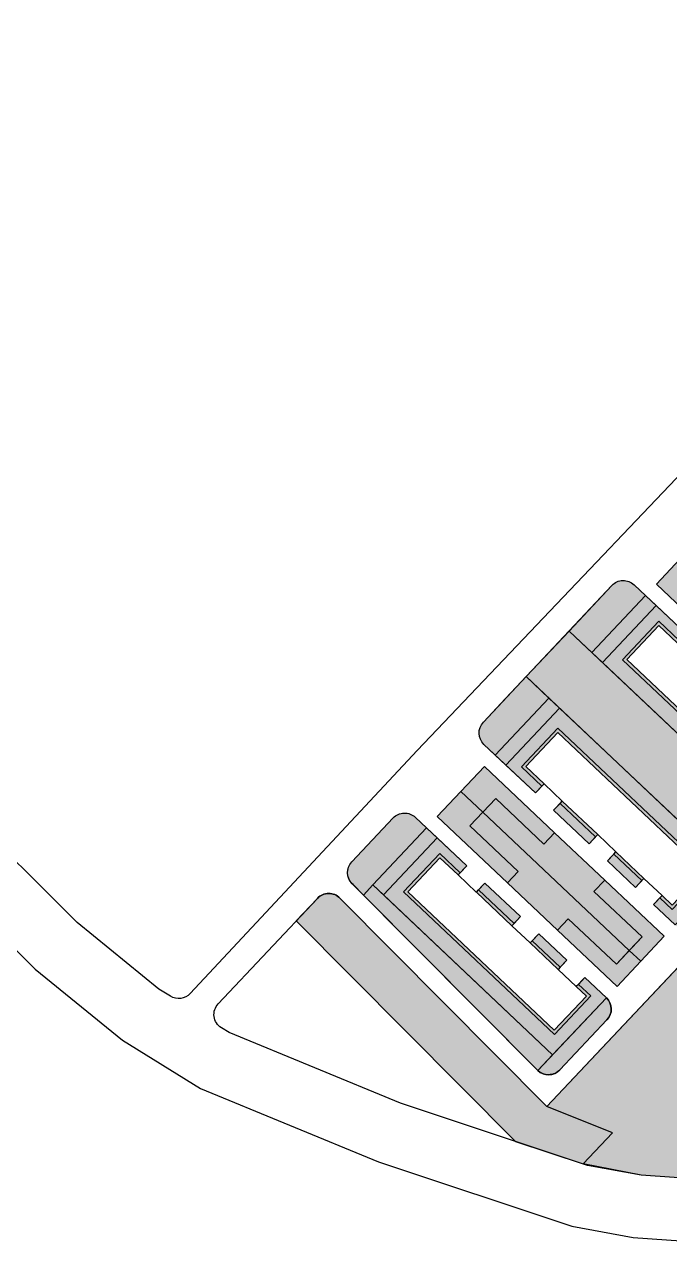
# Model space of a CAD drawing. Header units: millimetres. Extents: x 2240546 to 2245671, y 376439 to 383894.
# Drawn here: x 2243113.7 to 2243320, y 380646.7 to 381036 of the extents above; entities that cross this region are included whole.
import ezdxf

# ---------------------------------------------------------------- set-up
doc = ezdxf.new("R2010")
doc.units = ezdxf.units.MM
for name, color, linetype, true_color in [('благоустройство_внутридворовые_дороги', 7, 'Continuous', 0x000000), ('благоустройство_внутридворовые_площадки', 7, 'Continuous', 0x000000), ('благоустройство_зеленые насаждения', 7, 'Continuous', 0x000000), ('благоустройство_озеленение', 7, 'Continuous', 0x000000), ('благоустройство_отмостка', 7, 'Continuous', 0x000000), ('благоустройство_парковка', 7, 'Continuous', 0x000000), ('благоустройство_спорт', 7, 'Continuous', 0x000000)]:
    doc.layers.add(name, color=color, linetype=linetype, true_color=true_color)
for name, color, linetype, transparency in [('благоустройство_штриховка_внутридомовые_площадки', 221, 'Continuous', 0.5), ('благоустройство_штриховка_зеленые насаждения', 90, 'Continuous', 0.5), ('благоустройство_штриховка_озеленение', 105, 'Continuous', 0.5), ('благоустройство_штриховка_отмостка', 160, 'Continuous', 0.5), ('благоустройство_штриховка_парковка', 252, 'Continuous', 0.5), ('благоустройство_штриховка_спорт', 165, 'Continuous', 0.5)]:
    doc.layers.add(name, color=color, linetype=linetype, transparency=transparency)

msp = doc.modelspace()

# ---------------------------------------------------------------- hatches: boundary and pattern name
at = {"layer": 'благоустройство_штриховка_внутридомовые_площадки'}
h = msp.add_hatch(color=256, dxfattribs=at)
h.dxf.hatch_style = 1
h.paths.add_polyline_path([(2243295.147110359, 380835.4269205924), (2243312.305674445, 380853.6088808054), (2243315.649589838, 380850.4531821957), (2243298.49669889, 380832.2658681642)])
h = msp.add_hatch(color=256, dxfattribs=at)
h.dxf.hatch_style = 1
h.paths.add_polyline_path([(2243264.264038334, 380802.7018753036), (2243281.420259075, 380820.8813524067), (2243284.774386118, 380817.7160169238), (2243267.622712734, 380799.529993883)])
h = msp.add_hatch(color=256, dxfattribs=at)
h.dxf.hatch_style = 1
h.paths.add_polyline_path([(2243228.51290375, 380758.0616268385), (2243245.665794715, 380776.2489408884), (2243242.298732917, 380779.4264830772), (2243225.140168813, 380761.2445228457)])
at = {"layer": 'благоустройство_штриховка_зеленые насаждения'}
h = msp.add_hatch(color=256, dxfattribs=at)
h.dxf.hatch_style = 1
edge = h.paths.add_edge_path()
edge.add_line((2243200.66197651, 380749.775713913), (2243270.761291955, 380679.3049835799))
edge.add_line((2243270.761291955, 380679.3049835799), (2243292.298866765, 380672.1389615147))
edge.add_line((2243292.298866765, 380672.1389615147), (2243301.719471639, 380682.1214438571))
edge.add_line((2243301.719471639, 380682.1214438571), (2243280.766739256, 380690.5159991201))
edge.add_line((2243280.766739256, 380690.5159991201), (2243214.59814297, 380757.0351837341))
edge.add_arc((2243211.053279832, 380753.5090037452), 4.999999997732205, 44.84861313298434, 136.6874933474128)
edge.add_line((2243207.415164642, 380756.9388897264), (2243200.66197651, 380749.775713913))
at = {"layer": 'благоустройство_штриховка_озеленение'}
h = msp.add_hatch(color=256, dxfattribs=at)
h.dxf.hatch_style = 1
edge = h.paths.add_edge_path()
edge.add_line((2243292.298866765, 380672.1389615147), (2243301.719471639, 380682.1214438571))
edge.add_line((2243301.719471639, 380682.1214438571), (2243280.766739256, 380690.5159991201))
edge.add_line((2243280.766739256, 380690.5159991201), (2243464.277631712, 380884.9721161057))
edge.add_line((2243464.277631712, 380884.9721161057), (2243496.457059055, 380919.0708358283))
edge.add_arc((2243500.093451101, 380915.6391230075), 4.999999999818117, 46.65871610468298, 136.658716103255, ccw=False)
edge.add_line((2243503.525163922, 380919.2755150538), (2243576.296644941, 380850.6000748867))
edge.add_arc((2243572.864932121, 380846.9636828403), 4.999999999865215, -24.81717559097177, 46.658716105598614, ccw=False)
edge.add_line((2243577.403190612, 380844.8650618973), (2243570.06014551, 380828.9857593945))
edge.add_line((2243570.06014551, 380828.9857593945), (2243566.225057793, 380832.604984032))
edge.add_line((2243566.225057793, 380832.604984032), (2243502.211958643, 380893.0150196544))
edge.add_line((2243502.211958643, 380893.0150196544), (2243491.305757834, 380868.9689498125))
edge.add_line((2243491.305757834, 380868.9689498125), (2243484.306865246, 380853.5377411869))
edge.add_line((2243484.306865246, 380853.5377411869), (2243477.119778872, 380838.0457052941))
edge.add_line((2243477.119778872, 380838.0457052941), (2243466.117130862, 380814.3290823056))
edge.add_line((2243466.117130862, 380814.3290823056), (2243533.762165869, 380750.4915392299))
edge.add_line((2243533.762165869, 380750.4915392299), (2243524.909000108, 380731.3466074778))
edge.add_line((2243524.909000108, 380731.3466074778), (2243457.313514329, 380795.1373902692))
edge.add_line((2243457.313514329, 380795.1373902692), (2243395.74694789, 380660.923618174))
edge.add_line((2243395.74694789, 380660.923618174), (2243368.141737666, 380664.4596065687))
edge.add_line((2243368.141737666, 380664.4596065687), (2243310.86894331, 380668.5329593073))
edge.add_line((2243310.86894331, 380668.5329593073), (2243292.298866765, 380672.1389615147))
h = msp.add_hatch(color=256, dxfattribs=at)
h.dxf.hatch_style = 1
h.paths.add_polyline_path([(2243330.95445317, 380836.0097737074), (2243342.315066752, 380825.2886075632), (2243340.255264663, 380823.107503156), (2243328.89465108, 380833.8286692979)], flags=17)
h.paths.add_polyline_path([(2243348.133294392, 380819.7978667032), (2243357.086337431, 380811.3487577515), (2243355.029445703, 380809.1649068017), (2243346.073492304, 380817.616762297)], flags=17)
h.paths.add_polyline_path([(2243298.49669889, 380832.2658681642), (2243315.649589836, 380850.4531821937), (2243325.13622553, 380841.5005145676), (2243323.076423439, 380839.3194101571), (2243316.523503107, 380845.5034905402), (2243304.889993277, 380833.168409696), (2243353.158790729, 380787.6164865416), (2243364.792300559, 380799.9515673843), (2243360.847675765, 380803.6741636567), (2243362.904567493, 380805.8580146058), (2243369.760668767, 380799.3878182269), (2243352.602104692, 380781.2058580229)])
h = msp.add_hatch(color=256, dxfattribs=at)
h.dxf.hatch_style = 1
h.paths.add_polyline_path([(2243274.147474982, 380827.7447780484), (2243287.843976785, 380842.3189874534), (2243356.238496739, 380777.7741452011), (2243342.511645458, 380763.2285770132)])
h = msp.add_hatch(color=256, dxfattribs=at)
h.dxf.hatch_style = 1
h.paths.add_polyline_path([(2243267.622712734, 380799.529993883), (2243284.774386118, 380817.7160169238), (2243338.875253409, 380766.6602898381), (2243321.699788114, 380748.46042037), (2243314.837181678, 380754.9413618959), (2243316.899118883, 380757.1204496833), (2243320.842422161, 380753.3964535733), (2243332.503937696, 380765.7370031219), (2243284.235131859, 380811.2889341908), (2243272.589795566, 380798.9655059805), (2243279.14052056, 380792.7791001491), (2243277.081492738, 380790.5972647839)])
h.paths.add_polyline_path([(2243282.897771175, 380785.1044591975), (2243284.956798997, 380787.2862945627), (2243296.313606584, 380776.5610968562), (2243294.254578761, 380774.379261491)], flags=17)
h.paths.add_polyline_path([(2243300.070857198, 380768.8864559049), (2243302.129885021, 380771.0682912699), (2243311.082838025, 380762.6132575557), (2243309.02090082, 380760.4341697683)], flags=17)
h = msp.add_hatch(color=256, dxfattribs=at)
h.dxf.hatch_style = 1
h.paths.add_polyline_path([(2243255.129284007, 380767.3181168446), (2243245.665794716, 380776.2489408888), (2243228.51290375, 380758.0616268384), (2243282.595163146, 380707.0234602762), (2243299.753727254, 380725.2054205209), (2243292.897625981, 380731.675616895), (2243290.840734237, 380729.4917659286), (2243294.785359031, 380725.7691696562), (2243283.151849201, 380713.4340888135), (2243234.883051749, 380758.9860119678), (2243246.516561578, 380771.3210928121), (2243253.069481911, 380765.137012429)])
h.paths.add_polyline_path([(2243278.126352876, 380745.6154689877), (2243287.079395918, 380737.1663600387), (2243285.022504175, 380734.9825090734), (2243276.066550776, 380743.434364569)], flags=17)
h.paths.add_polyline_path([(2243260.947511649, 380761.8273759862), (2243272.308125235, 380751.1062098457), (2243270.248323135, 380748.9251054277), (2243258.887709552, 380759.6462715695)], flags=17)
h = msp.add_hatch(color=256, dxfattribs=at)
h.dxf.hatch_style = 1
h.paths.add_polyline_path([(2243222.087945858, 380758.010254753), (2243225.140168813, 380761.2445228457), (2243282.595163146, 380707.0234602762), (2243277.83259455, 380701.9768356095)])
at = {"layer": 'благоустройство_штриховка_отмостка'}
h = msp.add_hatch(color=256, dxfattribs=at)
h.dxf.hatch_style = 1
h.paths.add_polyline_path([(2243328.204148919, 380833.0975032722), (2243328.89465108, 380833.8286692979), (2243340.255264663, 380823.107503156), (2243339.568663974, 380822.3804683429)], flags=17)
h.paths.add_polyline_path([(2243345.37723386, 380816.8795009999), (2243346.073492304, 380817.616762297), (2243355.029445703, 380809.1649068016), (2243354.335476542, 380808.4281032183)], flags=17)
h.paths.add_polyline_path([(2243323.076423439, 380839.3194101571), (2243316.523503107, 380845.5034905402), (2243304.889993277, 380833.168409696), (2243353.158790729, 380787.6164865416), (2243364.792300559, 380799.9515673843), (2243360.847675765, 380803.6741636568), (2243360.162045186, 380802.9462133374), (2243363.383520087, 380799.9153092602), (2243353.117627923, 380789.0303217012), (2243306.303387361, 380833.2095596604), (2243316.564665913, 380844.0896553806), (2243322.387870847, 380838.5903085105)])
h = msp.add_hatch(color=256, dxfattribs=at)
h.dxf.hatch_style = 1
h.paths.add_polyline_path([(2243279.14052056, 380792.7791001491), (2243272.589795566, 380798.9655059805), (2243284.235131859, 380811.2889341908), (2243332.503937696, 380765.7370031219), (2243320.842422161, 380753.3964535733), (2243316.899118883, 380757.1204496833), (2243317.586431284, 380757.8468122793), (2243320.802214871, 380754.8098747873), (2243331.074139811, 380765.6799197915), (2243284.275582806, 380809.8757708222), (2243274.003657862, 380799.0057258203), (2243279.828814327, 380793.5084461372)])
h.paths.add_polyline_path([(2243284.956798997, 380787.2862945627), (2243285.643141604, 380788.0135730178), (2243297.007654469, 380777.2965401582), (2243296.313606584, 380776.5610968562)], flags=17)
h.paths.add_polyline_path([(2243302.129885021, 380771.0682912699), (2243302.816227628, 380771.7955697249), (2243311.758271728, 380763.3270665556), (2243311.082838025, 380762.6132575557)], flags=17)
h = msp.add_hatch(color=256, dxfattribs=at)
h.dxf.hatch_style = 1
h.paths.add_polyline_path([(2243253.069481911, 380765.137012429), (2243246.516561578, 380771.3210928121), (2243234.883051749, 380758.9860119678), (2243283.151849201, 380713.4340888135), (2243294.785359031, 380725.7691696562), (2243290.840734237, 380729.4917659286), (2243290.155103658, 380728.7638156092), (2243293.371964947, 380725.7280196919), (2243283.110686395, 380714.8479239731), (2243236.296445833, 380759.0271619323), (2243246.557724385, 380769.9072576524), (2243252.38092932, 380764.4079107841)])
h.paths.add_polyline_path([(2243276.066550776, 380743.4343645689), (2243285.022504175, 380734.9825090733), (2243284.336873596, 380734.2545587539), (2243275.379950077, 380742.7073297644)], flags=17)
h.paths.add_polyline_path([(2243258.887709552, 380759.6462715695), (2243270.248323135, 380748.9251054279), (2243269.561722437, 380748.1980706234), (2243258.201108854, 380758.9192367649)], flags=17)
at = {"layer": 'благоустройство_штриховка_парковка'}
h = msp.add_hatch(color=256, dxfattribs=at)
h.dxf.hatch_style = 1
edge = h.paths.add_edge_path()
edge.add_line((2243404.293604637, 380951.0832894097), (2243400.377983847, 380954.7811425954))
edge.add_arc((2243403.826066714, 380958.4228050767), 5.015075381880311, 133.4359748721973, 226.5640251278027, ccw=False)
edge.add_line((2243400.377983847, 380962.064467558), (2243413.851793372, 380976.4017139768))
edge.add_line((2243413.851793372, 380976.4017139768), (2243421.434142166, 380969.2461479001))
edge.add_line((2243421.434142166, 380969.2461479001), (2243404.293604637, 380951.0832894097))
edge = h.paths.add_edge_path()
edge.add_line((2243461.729354415, 380896.8418344738), (2243478.8891365, 380915.0250853306))
edge.add_line((2243478.8891365, 380915.0250853306), (2243482.525528525, 380911.5933725298))
edge.add_line((2243482.525528525, 380911.5933725298), (2243468.797459266, 380897.0465137169))
edge.add_arc((2243465.161067219, 380900.4782265367), 5.000000000154956, 226.6587163787456, 316.65871612248884, ccw=False)
edge = h.paths.add_edge_path()
edge.add_line((2243422.609046238, 380855.3882557695), (2243439.767610324, 380873.5702159829))
edge.add_arc((2243436.335897489, 380869.9338239502), 4.999999999505014, -43.34128388580609, 46.65871588159149, ccw=False)
edge.add_line((2243439.972289536, 380866.5021111303), (2243426.245438273, 380851.9565429588))
edge.add_line((2243426.245438273, 380851.9565429588), (2243422.609046238, 380855.3882557695))
edge = h.paths.add_edge_path()
edge.add_line((2243357.696135981, 380916.6474554171), (2243371.385493306, 380931.2140625087))
edge.add_arc((2243375.029037727, 380927.7899445122), 4.999999999486873, 46.658716098273715, 136.7782641826004, ccw=False)
edge.add_line((2243378.460750547, 380931.4263365577), (2243382.31261599, 380927.791278551))
edge.add_line((2243382.31261599, 380927.791278551), (2243365.154051905, 380909.6093183391))
edge.add_line((2243365.154051905, 380909.6093183391), (2243357.696135981, 380916.6474554171))
edge = h.paths.add_edge_path()
edge.add_line((2243343.999634178, 380902.073246012), (2243351.427200621, 380895.0637501533))
edge.add_line((2243351.427200621, 380895.0637501533), (2243334.286677062, 380876.9009064672))
edge.add_line((2243334.286677062, 380876.9009064672), (2243330.525786866, 380880.4526344157))
edge.add_arc((2243333.958790141, 380884.0878082097), 5.000000000323319, 136.7782641794499, 226.6383800163195, ccw=False)
edge.add_line((2243330.315245721, 380887.5119262069), (2243343.999634178, 380902.073246012))
edge = h.paths.add_edge_path()
edge.add_line((2243391.721136385, 380822.6606697884), (2243408.882194954, 380840.8426875838))
edge.add_line((2243408.882194954, 380840.8426875838), (2243412.518586993, 380837.4109747697))
edge.add_line((2243412.518586993, 380837.4109747697), (2243398.790568781, 380822.8641700484))
edge.add_arc((2243395.15413966, 380826.2958435824), 4.999999999812039, 226.638380020199, 316.6593351103561, ccw=False)
edge = h.paths.add_edge_path()
edge.add_arc((2243366.328955947, 380795.7514261803), 4.999999999253488, -43.341283889953615, 46.65871609164623, ccw=False)
edge.add_line((2243369.965347993, 380792.3197133603), (2243356.238496739, 380777.7741452013))
edge.add_line((2243356.238496739, 380777.7741452013), (2243352.602104692, 380781.2058580228))
edge.add_line((2243352.602104692, 380781.2058580228), (2243369.760668768, 380799.3878182254))
edge = h.paths.add_edge_path()
edge.add_line((2243287.843976785, 380842.3189874535), (2243301.533364656, 380856.8856270468))
edge.add_arc((2243305.176878531, 380853.4614765483), 4.999999999446987, 46.658716100562685, 136.7777530750383, ccw=False)
edge.add_line((2243308.608591352, 380857.097868594), (2243312.305674444, 380853.608880804))
edge.add_line((2243312.305674444, 380853.608880804), (2243295.147110359, 380835.4269205924))
edge.add_line((2243295.147110359, 380835.4269205924), (2243287.843976785, 380842.3189874535))
edge = h.paths.add_edge_path()
edge.add_line((2243264.264038333, 380802.7018753035), (2243260.645969201, 380806.1187251942))
edge.add_arc((2243264.078972475, 380809.753898988), 4.999999999194873, 136.6874933136208, 226.6383800261262, ccw=False)
edge.add_line((2243260.440857286, 380813.1837849719), (2243274.147474982, 380827.7447780485))
edge.add_line((2243274.147474982, 380827.7447780485), (2243281.420259075, 380820.8813524066))
edge.add_line((2243281.420259075, 380820.8813524066), (2243264.264038333, 380802.7018753035))
edge = h.paths.add_edge_path()
edge.add_line((2243321.699787898, 380748.4604201406), (2243338.875253409, 380766.6602898381))
edge.add_line((2243338.875253409, 380766.6602898381), (2243342.511645458, 380763.2285770132))
edge.add_line((2243342.511645458, 380763.2285770132), (2243328.767892987, 380748.6650995899))
edge.add_arc((2243325.131500702, 380752.0968129488), 5.000000542854925, 226.6587222326264, 316.65871349777035, ccw=False)
edge = h.paths.add_edge_path()
edge.add_line((2243299.753727259, 380725.205420517), (2243277.83259455, 380701.9768356095))
edge.add_arc((2243281.264307369, 380705.6132276573), 4.999999999602799, 226.6587161321089, 316.6587161197966)
edge.add_line((2243284.900699416, 380702.1815148376), (2243299.958406481, 380718.1373156532))
edge.add_arc((2243296.322014434, 380721.5690284738), 5.00000000003693, 316.6587161083726, 406.6587160489153)
edge = h.paths.add_edge_path()
edge.add_line((2243225.140168813, 380761.2445228457), (2243222.087945858, 380758.010254753))
edge.add_line((2243222.087945858, 380758.010254753), (2243218.780924858, 380761.3346164114))
edge.add_arc((2243222.060687181, 380765.1448043329), 5.027362418767105, 136.8183629366926, 229.2785401982151, ccw=False)
edge.add_line((2243218.394794919, 380768.5850960084), (2243231.626257839, 380782.6198442365))
edge.add_arc((2243235.264373029, 380779.1899582519), 5.000000000265772, 46.658716110634316, 136.687493315603, ccw=False)
edge.add_line((2243238.69608585, 380782.8263502989), (2243242.298732917, 380779.4264830772))
edge.add_line((2243242.298732917, 380779.4264830772), (2243225.140168813, 380761.2445228457))
h = msp.add_hatch(color=256, dxfattribs=at)
h.dxf.hatch_style = 1
h.paths.add_polyline_path([(2243323.28715549, 380865.2453353729), (2243330.263832298, 380858.6613502189), (2243326.147138448, 380854.2963948277), (2243341.554195843, 380839.7565444153), (2243338.12361765, 380836.1190816056), (2243315.737387266, 380857.2452728517)])
h.paths.add_polyline_path([(2243354.123743433, 380821.019544459), (2243357.554321626, 380824.6570072686), (2243372.961379016, 380810.1171568617), (2243377.078072866, 380814.4821122524), (2243380.742149823, 380811.0242728034), (2243373.192381599, 380803.0242102827)])
h = msp.add_hatch(color=256, dxfattribs=at)
h.dxf.hatch_style = 1
h.paths.add_polyline_path([(2243253.280213944, 380791.0629376262), (2243260.832325296, 380799.0654830281), (2243283.229206992, 380777.9142059313), (2243279.798628203, 380774.2767424895), (2243264.396729758, 380788.8220629603), (2243260.280037157, 380784.4571088933)])
h.paths.add_polyline_path([(2243295.793396454, 380759.1715247195), (2243299.223975244, 380762.8089881613), (2243318.26807486, 380744.8240278652), (2243310.735208277, 380736.841875057), (2243307.094277721, 380740.2778709313), (2243311.195294897, 380744.6262042499)])
h = msp.add_hatch(color=256, dxfattribs=at)
h.dxf.hatch_style = 1
h.paths.add_polyline_path([(2243245.730445738, 380783.0628751236), (2243253.280213944, 380791.0629376262), (2243260.280037157, 380784.4571088931), (2243256.163343325, 380780.0921535205), (2243271.570400716, 380765.5523031128), (2243268.139822523, 380761.9148403031)])
h.paths.add_polyline_path([(2243284.139948306, 380746.8153031564), (2243287.570526499, 380750.4527659661), (2243302.977583888, 380735.9129155592), (2243307.094277721, 380740.2778709313), (2243310.735208277, 380736.8418750567), (2243303.185440071, 380728.8418125546)])
at = {"layer": 'благоустройство_штриховка_спорт'}
h = msp.add_hatch(color=256, dxfattribs=at)
h.dxf.hatch_style = 1
h.paths.add_polyline_path([(2243260.280037157, 380784.457108893), (2243264.396729758, 380788.8220629603), (2243279.798628203, 380774.2767424895), (2243283.229206992, 380777.9142059312), (2243299.223975244, 380762.8089881613), (2243295.793396454, 380759.1715247196), (2243311.195294897, 380744.62620425), (2243307.094277721, 380740.2778709313)])
h = msp.add_hatch(color=256, dxfattribs=at)
h.dxf.hatch_style = 1
h.paths.add_polyline_path([(2243256.163343325, 380780.0921535204), (2243260.280037157, 380784.457108893), (2243307.094277721, 380740.2778709313), (2243302.977583888, 380735.9129155593), (2243287.570526499, 380750.4527659662), (2243284.139948306, 380746.8153031565), (2243268.139822522, 380761.914840303), (2243271.570400716, 380765.5523031128)])

# ---------------------------------------------------------------- linework, layer by layer
at = {"layer": 'благоустройство_внутридворовые_дороги'}
for points in [[(2243502.838750282, 381080.2726952095), (2243364.470505773, 380935.4901156325), (2243239.31888022, 380804.115699278), (2243166.709653185, 380726.5132783033, -0.3571096711115074), (2243160.430905285, 380725.6755595495), (2243156.70328347, 380727.9782063112), (2243130.636373001, 380749.2437902581), (2243093.965163455, 380785.6742935266), (2243023.88427721, 380855.2951756027), (2242965.080653324, 380910.9471377863), (2242875.120310338, 380996.8718696191), (2242825.212054264, 381051.269722809)], [(2242810.307511633, 381037.9312117086), (2242860.829164477, 380982.8647824143), (2242951.299820975, 380896.4526296777), (2243009.960733708, 380840.9357298462), (2243079.86967088, 380771.4856681855), (2243117.235255881, 380734.3653472756), (2243145.076745406, 380711.6520482289), (2243170.031261335, 380696.2370093272), (2243226.954311509, 380672.8025368308), (2243288.719792251, 380652.2518108652), (2243308.353009532, 380648.6613779099), (2243366.160202312, 380644.5500177141), (2243407.668170373, 380639.2332064254), (2243427.171481918, 380634.6630389206), (2243485.126514259, 380617.9850760701), (2243553.218995299, 380593.5047756049), (2243672.127062101, 380545.6012396652), (2243800.294384546, 380495.1283793362), (2243850.175151, 380476.1955028139, -0.2795923681100661), (2243882.087317172, 380435.3114695699), (2243919.202994312, 380120.9123357107)], [(2243321.698497665, 380748.4616386167), (2243314.837181678, 380754.9413618959), (2243317.586431284, 380757.8468122793), (2243311.770150427, 380763.3396201516), (2243309.02090082, 380760.4341697683), (2243300.070857198, 380768.8864559049), (2243302.816227628, 380771.7955697249), (2243297.007654469, 380777.2965401582), (2243294.254578761, 380774.379261491), (2243282.897771175, 380785.1044591975), (2243285.643141604, 380788.0135730178), (2243279.826863167, 380793.5063786041), (2243277.081492738, 380790.5972647839), (2243260.645969201, 380806.1187251942, -0.4139625198549772), (2243260.440857286, 380813.1837849722), (2243267.551724683, 380820.7263548464), (2243301.533334111, 380856.8855945448, -0.4148248183743712), (2243308.608591352, 380857.097868594), (2243325.13622553, 380841.5005145676)], [(2243368.141737666, 380664.4596065687), (2243310.86894331, 380668.5329593073), (2243293.700245173, 380671.6726922768), (2243233.926627097, 380691.56068198), (2243179.153875877, 380714.1099046252), (2243176.713229426, 380715.6175539859, -0.4748767638729616), (2243175.702819932, 380723.3012809138), (2243207.415164642, 380756.9388897264, -0.4236453769083105), (2243214.59814297, 380757.0351837341), (2243280.766739256, 380690.5159991201), (2243368.43971948, 380783.418099212)]]:
    msp.add_lwpolyline(points, format="xyb", dxfattribs=at)
msp.add_lwpolyline([(2243302.977583888, 380735.9129155593), (2243287.570526499, 380750.4527659662), (2243284.139948308, 380746.8153031594), (2243268.139822522, 380761.914840303), (2243271.570400716, 380765.5523031128), (2243256.163343325, 380780.0921535204), (2243264.396729758, 380788.8220629603), (2243279.798628203, 380774.2767424895), (2243283.229206992, 380777.9142059312), (2243299.223975244, 380762.8089881613), (2243295.793396454, 380759.1715247196), (2243311.195294897, 380744.62620425), (2243302.977583888, 380735.9129155593)], dxfattribs=at)
msp.add_lwpolyline([(2243277.719540378, 380702.0869510127), (2243218.488143118, 380761.6289333789, -0.4048521686636541), (2243218.394794919, 380768.5850960084), (2243231.626257839, 380782.6198442365, -0.4143606777244167), (2243238.69608585, 380782.8263502989), (2243255.129284007, 380767.3181168446), (2243252.382881213, 380764.4099776244), (2243258.197207391, 380758.915105544), (2243260.947511649, 380761.8273759862), (2243272.308125235, 380751.1062098457), (2243269.561722437, 380748.1980706234), (2243275.370292332, 380742.6971032718), (2243278.126352876, 380745.6154689877), (2243287.079395918, 380737.1663600387), (2243284.336873596, 380734.2545587539), (2243290.155103658, 380728.7638156092), (2243292.897625981, 380731.675616895), (2243299.753727255, 380725.2054205205, -0.4142135623772822), (2243299.958406481, 380718.1373156532), (2243284.900699416, 380702.1815148376, -0.4234892455840095)], format="xyb", close=True, dxfattribs=at)
at = {"layer": 'благоустройство_внутридворовые_площадки'}
for points in [[(2243295.147110359, 380835.4269205924), (2243312.305674445, 380853.6088808054), (2243315.649589838, 380850.4531821957), (2243298.49669889, 380832.2658681642)], [(2243264.264038334, 380802.7018753036), (2243281.420259075, 380820.8813524067), (2243284.774386118, 380817.7160169238), (2243267.622712734, 380799.529993883)], [(2243228.51290375, 380758.0616268385), (2243245.665794715, 380776.2489408884), (2243242.298732917, 380779.4264830772), (2243225.140168813, 380761.2445228457)]]:
    msp.add_lwpolyline(points, close=True, dxfattribs=at)
at = {"layer": 'благоустройство_зеленые насаждения'}
msp.add_lwpolyline([(2243200.66197651, 380749.775713913), (2243270.761291955, 380679.3049835799), (2243292.298866765, 380672.1389615147), (2243301.719471639, 380682.1214438571), (2243280.766739256, 380690.5159991201), (2243214.59814297, 380757.0351837341, 0.4236453769699441), (2243207.415164642, 380756.9388897264)], format="xyb", close=True, dxfattribs=at)
at = {"layer": 'благоустройство_озеленение'}
msp.add_lwpolyline([(2243292.298866765, 380672.1389615147), (2243301.719471639, 380682.1214438571), (2243280.766739256, 380690.5159991201), (2243464.277631712, 380884.9721161057), (2243496.457059055, 380919.0708358283, -0.4142135623706152), (2243503.525163922, 380919.2755150538), (2243576.296644941, 380850.6000748867, -0.3223932855922593), (2243577.403190612, 380844.8650618973), (2243570.06014551, 380828.9857593945), (2243566.225057793, 380832.604984032), (2243502.211958643, 380893.0150196544), (2243491.305757834, 380868.9689498125), (2243484.306865246, 380853.5377411869), (2243477.119778872, 380838.0457052941), (2243466.117130862, 380814.3290823056), (2243533.762165869, 380750.4915392299), (2243524.909000108, 380731.3466074778), (2243457.313514329, 380795.1373902692), (2243395.74694789, 380660.923618174), (2243368.141737666, 380664.4596065687), (2243310.86894331, 380668.5329593073)], format="xyb", close=True, dxfattribs=at)
for points in [[(2243298.49669889, 380832.2658681642), (2243315.649589836, 380850.4531821937), (2243325.13622553, 380841.5005145676), (2243323.076423439, 380839.3194101571), (2243316.523503107, 380845.5034905402), (2243304.889993277, 380833.168409696), (2243353.158790729, 380787.6164865416), (2243364.792300559, 380799.9515673843), (2243360.847675765, 380803.6741636567), (2243362.904567493, 380805.8580146058), (2243369.760668767, 380799.3878182269), (2243352.602104692, 380781.2058580229)], [(2243274.147474982, 380827.7447780484), (2243287.843976785, 380842.3189874534), (2243356.238496739, 380777.7741452011), (2243342.511645458, 380763.2285770132)], [(2243267.622712734, 380799.529993883), (2243284.774386118, 380817.7160169238), (2243338.875253409, 380766.6602898381), (2243321.699788114, 380748.46042037), (2243314.837181678, 380754.9413618959), (2243316.899118883, 380757.1204496833), (2243320.842422161, 380753.3964535733), (2243332.503937696, 380765.7370031219), (2243284.235131859, 380811.2889341908), (2243272.589795566, 380798.9655059805), (2243279.14052056, 380792.7791001491), (2243277.081492738, 380790.5972647839)], [(2243282.897771175, 380785.1044591975), (2243284.956798997, 380787.2862945627), (2243296.313606584, 380776.5610968562), (2243294.254578761, 380774.379261491)], [(2243255.129284007, 380767.3181168446), (2243245.665794716, 380776.2489408888), (2243228.51290375, 380758.0616268384), (2243282.595163146, 380707.0234602762), (2243299.753727254, 380725.2054205209), (2243292.897625981, 380731.675616895), (2243290.840734237, 380729.4917659286), (2243294.785359031, 380725.7691696562), (2243283.151849201, 380713.4340888135), (2243234.883051749, 380758.9860119678), (2243246.516561578, 380771.3210928121), (2243253.069481911, 380765.137012429)], [(2243300.070857198, 380768.8864559049), (2243302.129885021, 380771.0682912699), (2243311.082838025, 380762.6132575557), (2243309.02090082, 380760.4341697683)], [(2243222.087945858, 380758.010254753), (2243225.140168813, 380761.2445228457), (2243282.595163146, 380707.0234602762), (2243277.83259455, 380701.9768356095)], [(2243260.947511649, 380761.8273759862), (2243272.308125235, 380751.1062098457), (2243270.248323135, 380748.9251054277), (2243258.887709552, 380759.6462715695)], [(2243278.126352876, 380745.6154689877), (2243287.079395918, 380737.1663600387), (2243285.022504175, 380734.9825090734), (2243276.066550776, 380743.434364569)]]:
    msp.add_lwpolyline(points, close=True, dxfattribs=at)
at = {"layer": 'благоустройство_отмостка'}
for points in [[(2243323.076423439, 380839.3194101571), (2243316.523503107, 380845.5034905402), (2243304.889993277, 380833.168409696), (2243353.158790729, 380787.6164865416), (2243364.792300559, 380799.9515673843), (2243360.847675765, 380803.6741636568), (2243360.162045186, 380802.9462133374), (2243363.383520087, 380799.9153092602), (2243353.117627923, 380789.0303217012), (2243306.303387361, 380833.2095596604), (2243316.564665913, 380844.0896553806), (2243322.387870847, 380838.5903085105)], [(2243279.14052056, 380792.7791001491), (2243272.589795566, 380798.9655059805), (2243284.235131859, 380811.2889341908), (2243332.503937696, 380765.7370031219), (2243320.842422161, 380753.3964535733), (2243316.899118883, 380757.1204496833), (2243317.586431284, 380757.8468122793), (2243320.802214871, 380754.8098747873), (2243331.074139811, 380765.6799197915), (2243284.275582806, 380809.8757708222), (2243274.003657862, 380799.0057258203), (2243279.828814327, 380793.5084461372)], [(2243284.956798997, 380787.2862945627), (2243285.643141604, 380788.0135730178), (2243297.007654469, 380777.2965401582), (2243296.313606584, 380776.5610968562)], [(2243253.069481911, 380765.137012429), (2243246.516561578, 380771.3210928121), (2243234.883051749, 380758.9860119678), (2243283.151849201, 380713.4340888135), (2243294.785359031, 380725.7691696562), (2243290.840734237, 380729.4917659286), (2243290.155103658, 380728.7638156092), (2243293.371964947, 380725.7280196919), (2243283.110686395, 380714.8479239731), (2243236.296445833, 380759.0271619323), (2243246.557724385, 380769.9072576524), (2243252.38092932, 380764.4079107841)], [(2243302.129885021, 380771.0682912699), (2243302.816227628, 380771.7955697249), (2243311.758271728, 380763.3270665556), (2243311.082838025, 380762.6132575557)], [(2243258.887709552, 380759.6462715695), (2243270.248323135, 380748.9251054279), (2243269.561722437, 380748.1980706234), (2243258.201108854, 380758.9192367649)], [(2243276.066550776, 380743.4343645689), (2243285.022504175, 380734.9825090733), (2243284.336873596, 380734.2545587539), (2243275.379950077, 380742.7073297644)]]:
    msp.add_lwpolyline(points, close=True, dxfattribs=at)
at = {"layer": 'благоустройство_парковка'}
for points in [[(2243323.28715549, 380865.2453353729), (2243330.263832298, 380858.6613502189), (2243326.147138448, 380854.2963948277), (2243341.554195843, 380839.7565444153), (2243338.12361765, 380836.1190816056), (2243315.737387266, 380857.2452728517)], [(2243253.280213944, 380791.0629376262), (2243260.832325296, 380799.0654830281), (2243283.229206992, 380777.9142059313), (2243279.798628203, 380774.2767424895), (2243264.396729758, 380788.8220629603), (2243260.280037157, 380784.4571088933)], [(2243245.730445738, 380783.0628751236), (2243253.280213944, 380791.0629376262), (2243260.280037157, 380784.4571088931), (2243256.163343325, 380780.0921535205), (2243271.570400716, 380765.5523031128), (2243268.139822523, 380761.9148403031)], [(2243295.793396454, 380759.1715247195), (2243299.223975244, 380762.8089881613), (2243318.26807486, 380744.8240278652), (2243310.735208277, 380736.841875057), (2243307.094277721, 380740.2778709313), (2243311.195294897, 380744.6262042499)], [(2243284.139948306, 380746.8153031564), (2243287.570526499, 380750.4527659661), (2243302.977583888, 380735.9129155592), (2243307.094277721, 380740.2778709313), (2243310.735208277, 380736.8418750567), (2243303.185440071, 380728.8418125546)]]:
    msp.add_lwpolyline(points, close=True, dxfattribs=at)
for points in [[(2243287.843976785, 380842.3189874535), (2243301.533364656, 380856.8856270468, -0.4148222045603489), (2243308.608591352, 380857.097868594), (2243312.305674444, 380853.608880804), (2243295.147110359, 380835.4269205924)], [(2243264.264038333, 380802.7018753035), (2243260.645969201, 380806.1187251942, -0.4139625198942307), (2243260.440857286, 380813.1837849719), (2243274.147474982, 380827.7447780485), (2243281.420259075, 380820.8813524066)], [(2243225.140168813, 380761.2445228457), (2243222.087945858, 380758.010254753), (2243218.780924858, 380761.3346164114, -0.4268465244310475), (2243218.394794919, 380768.5850960084), (2243231.626257839, 380782.6198442365, -0.4143606776878347), (2243238.69608585, 380782.8263502989), (2243242.298732917, 380779.4264830772)], [(2243299.753727259, 380725.205420517), (2243277.83259455, 380701.9768356095, 0.4142135623101551), (2243284.900699416, 380702.1815148376), (2243299.958406481, 380718.1373156532, 0.4142135621077126)]]:
    msp.add_lwpolyline(points, format="xyb", close=True, dxfattribs=at)
at = {"layer": 'благоустройство_спорт'}
for points in [[(2243260.280037157, 380784.457108893), (2243264.396729758, 380788.8220629603), (2243279.798628203, 380774.2767424895), (2243283.229206992, 380777.9142059312), (2243299.223975244, 380762.8089881613), (2243295.793396454, 380759.1715247196), (2243311.195294897, 380744.62620425), (2243307.094277721, 380740.2778709313)], [(2243256.163343325, 380780.0921535204), (2243260.280037157, 380784.457108893), (2243307.094277721, 380740.2778709313), (2243302.977583888, 380735.9129155593), (2243287.570526499, 380750.4527659662), (2243284.139948306, 380746.8153031565), (2243268.139822522, 380761.914840303), (2243271.570400716, 380765.5523031128)]]:
    msp.add_lwpolyline(points, close=True, dxfattribs=at)

doc.saveas('drawing.dxf')
